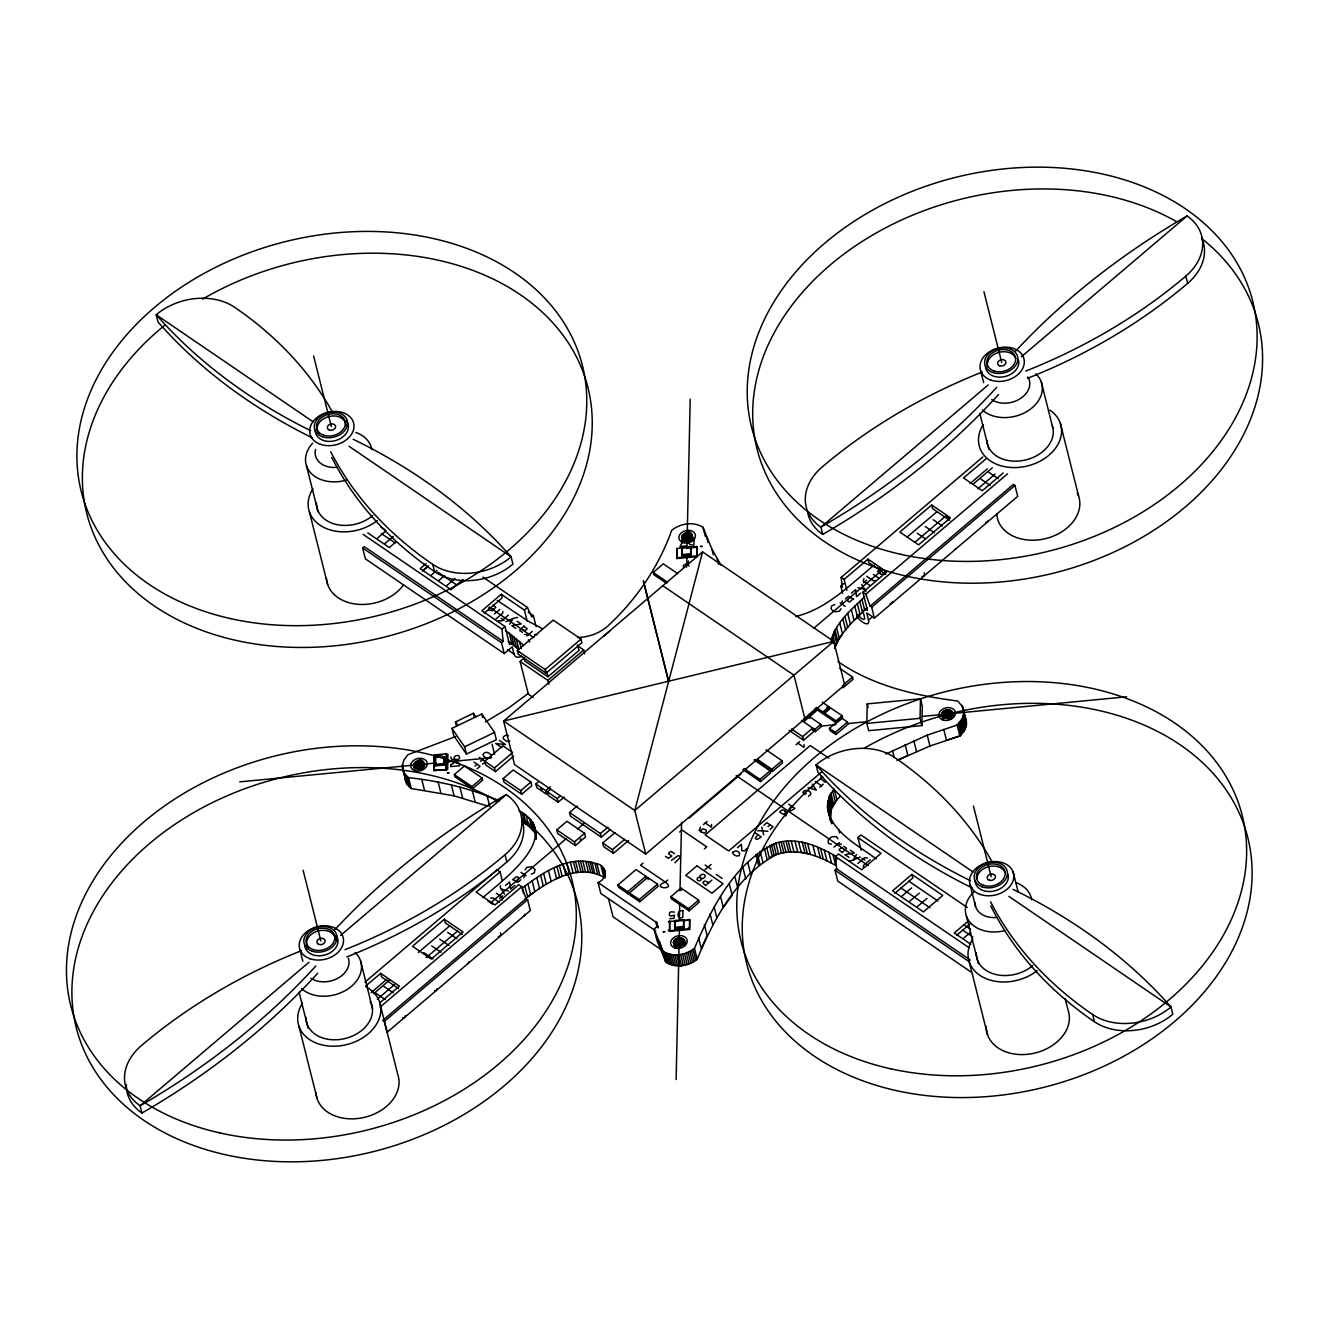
<?xml version="1.0" encoding="UTF-8"?>
<svg xmlns="http://www.w3.org/2000/svg" width="1329" height="1329" viewBox="0 0 1329 1329"><rect width="100%" height="100%" fill="white"/><g stroke="black" fill="none" stroke-linecap="round" stroke-linejoin="round"><path stroke-width="1.5" d="M746.665 848.417L744.838 850.892L741.848 850.71L741.383 844.347L737.445 847.703M676.993 550.04L676.826 548.445L696.761 546.535L696.745 556.635L676.81 558.545L676.826 548.445M450.896 756.882L451.279 758.793L452.956 759.573L458.007 759.44A2.409 1.794 -14.1 0 0 459.734 757.979L458.937 755.786A3.372 2.508 -14.1 0 0 455.149 756.135A2.425 1.811 -14.1 0 0 454.285 757.198L454.236 758.494A2.525 1.877 -14.1 0 0 455.897 759.64M696.761 555.771L696.745 556.635L696.761 546.535M525.121 869.914L526.666 867.472L530.769 866.79A7.791 5.798 -14.1 0 1 534.823 869.565M841.041 608.715L839.496 611.157L835.393 611.838A7.725 5.748 -14.1 0 1 830.99 608.25L831.771 605.891L834.795 604.462M837.868 838.798L836.423 836.622L832.303 836.755A7.708 5.748 -14.1 0 0 828.133 840.31L828.449 843.417L831.406 844.264M418.901 766.8L418.951 764.673M433.902 770.255L434.218 754.955L446.428 753.792L446.311 769.807L433.902 770.255L446.311 769.807M434.085 770.986L434.218 754.955M435.297 764.391L435.43 757.596L444.301 756.733L444.534 764.989L435.663 765.853L435.297 764.391L444.168 763.544L444.534 764.989M435.663 765.853L435.43 757.596M444.168 763.544L444.301 756.733M446.129 769.076L446.428 753.792M677.009 549.176L676.81 558.545L676.843 557.682M669.633 931.347L669.65 921.23L669.633 931.347L689.568 929.436L689.768 920.05L668.637 921.495L668.653 922.359M681.827 554.558L681.96 547.747L690.831 546.9L691.063 555.157L682.192 556.004L681.827 554.558L690.698 553.695L691.063 555.157M674.65 927.343L674.783 920.548L683.654 919.685L683.887 927.941L675.016 928.805L674.65 927.343L683.521 926.496L683.887 927.941M682.192 556.004L681.96 547.747M675.016 928.805L674.783 920.548M676.129 1079.547L679.451 928.074M679.385 919.818L679.717 903.222M679.966 890.779L681.594 822.269M686.545 567.184L686.993 556.751M686.927 548.512L690.2 399.115M690.698 553.695L690.831 546.9M683.521 926.496L683.654 919.685M689.568 929.436L689.585 919.319M866.84 723.408L867.239 703.888L920.465 698.788L922.293 706.048L921.894 725.584L868.668 730.684L866.84 723.408L920.067 718.308L921.894 725.584M920.067 718.308L920.465 698.788M947.162 714.022L947.195 711.912M528.311 639.847L529.756 642.007M668.487 929.984L668.47 930.865L689.386 928.705M696.911 548.129L696.944 547.266L686.977 548.212M674.517 853.683L671.278 851.474A3.356 2.508 -14.1 0 0 668.553 853.799L671.793 856.009L668.47 858.384L665.53 856.374M827.452 806.088L829.279 796.37L834.197 788.878L836.938 799.776L831.439 809.079L830.426 820.923L827.452 806.088L830.21 818.598M482.909 897.623C502.727 879.964 564.875 835.725 518.958 810.723M688.555 920.449L688.605 919.568M885.795 754.041L927.227 735.136L957.129 725.053L962.395 718.358L963.857 712.41L962.628 706.712L957.661 700.998C916.03 695.748 872.754 685.897 837.918 661.493M905.115 744.456L907.857 755.354L897.025 760.487L929.968 746.018L959.87 735.95L964.372 730.668L966.465 724.787L963.176 708.075M488.025 806.171L454.119 795.838L411.242 788.529L406.275 782.814L402.322 766.235L403.767 760.288L407.721 754.806L455.83 736.482M963.442 715.384L966.183 726.282L966.299 720.384L963.791 715.068M413.402 765.188C426.742 747.347 426.991 780.572 413.402 765.188L414.316 768.827M681.627 537.215C694.967 519.373 695.217 552.582 681.627 537.215L682.541 540.853M684.302 940.4C685.664 946.431 674.119 948.889 673.388 942.543C674.301 935.766 686.279 936.33 685.216 944.022M952.528 712.41C953.89 718.457 942.344 720.899 941.613 714.553C942.527 707.776 954.504 708.357 953.441 716.049M831.14 640.561C835.725 622.271 851.54 609.513 864.581 596.937M687.608 564.958L688.588 560.971M702.609 551.9L634.78 810.491L645.728 854.065L844.712 684.95L833.765 641.375L702.609 551.9L503.625 721.032L514.572 764.607L645.728 854.065M839.778 623.035L842.52 633.933L837.752 640.811L834.546 648.502C840.576 631.856 854.73 619.679 867.305 607.835M523.593 893.553L522.214 888.104C542.564 872.804 568.197 854.796 594.91 863.318C606.522 864.199 608.665 878.369 598.033 882.522L656.509 922.509L657.24 925.964L654.184 929.37L663.121 951.298C672.707 957.378 685.914 955.318 694.469 948.325C711.513 908.421 734.572 862.072 775.854 843.101C796.769 836.672 817.966 845.942 835.908 856.225L836.805 859.846M520.802 879.765L517.762 882.34L512.629 879.416M847.553 600.376L847.919 599.479M488.707 608.184L488.69 609.895L492.394 610.692L495.817 607.22L492.876 605.21M845.36 598.881L848.4 596.289L853.55 599.213M500.584 885.695L500.169 887.191L504.505 894.201M832.618 790.705L835.343 801.603L832.02 807.268L829.279 796.37M711.53 824.462L711.48 827.203L705.3 823M804.062 744.639L803.995 747.396L797.815 743.177M512.977 879.665L516.4 876.758A2.459 1.827 -14.1 0 1 518.609 878.27L515.918 881.675M853.185 598.964L849.763 601.887A2.459 1.844 -14.1 0 1 847.553 600.376M885.031 571.902L883.087 574.095L880.861 574.311L877.589 571.487L879.482 569.31M849.829 597.867L850.244 596.97M832.967 854.597L835.692 865.495C817.95 855.311 796.619 847.603 776.302 854.613C736.93 875.578 713.69 919.386 697.193 959.222C688.655 966.216 675.448 968.276 665.862 962.196L656.908 940.267L654.184 929.37M683.903 539.358L679.966 546.518L685.88 545.937M509.638 624.198L513.094 618.434L517.612 617.42M848.567 861.209L853.068 860.212L856.524 854.447M879.399 573.314L881.443 570.822M836.938 799.776L840.377 796.254M857.288 603.532L860.029 614.43L854.049 620.46L851.324 609.562M943.756 729.339L946.497 740.236L959.87 735.934L961.183 734.738L958.442 723.84M528.527 693.273L508.509 708.041L485.367 721.929M504.272 653.602L365.392 558.878L362.667 547.997L364.262 546.634L503.126 641.359L501.531 642.721L504.272 653.602L512.23 646.841L514.057 654.101A11.23 6.246 -55.7 0 0 521.716 656.111M377.436 538.145L385.609 531.185M385.128 543.395L393.301 536.434M396.225 541.7L389.314 547.581L367.817 532.912M426.127 563.562L420.18 568.629L451.029 589.677L462.941 579.56M423.702 569.726L427.805 566.254M422.572 570.988L428.536 565.938M431.443 574.975L436.892 570.357M439.118 580.241L444.584 575.607M446.86 585.491L455.033 578.547M527.131 620.959L524.39 610.061L501.249 594.279L481.895 610.725L505.037 626.524L509.588 644.665L512.446 642.256M484.288 613.101L502.163 597.917L501.249 594.279M494.571 613.915L499.87 609.413M495.933 618.949L502.761 613.134L502.811 611.423M508.309 615.177L501.498 620.975L498.491 620.693M503.126 641.359L501.98 629.115L505.037 626.524M524.39 610.061L527.447 607.469L482.876 577.068M528.228 612.154L533.361 615.659L531.783 617.005L527.447 607.469M524.108 625.942L519.556 630.378L522.513 632.388M526.915 635.976L532.198 631.474M517.363 650.579L553.196 620.128L580.989 639.083L581.886 642.721L546.069 673.172L518.277 654.2L517.363 650.579L545.156 669.534L546.069 673.172M533.211 697.492L528.311 694.153L520.104 661.477L524.772 657.506M666.577 583.381L653.752 574.626L653.203 572.45L663.321 563.861L677.757 573.696M545.156 669.534L580.989 639.083M523.892 657.39L524.805 661.011L547.963 676.81L579.012 650.429L577.65 644.98M548.86 684.269L547.897 680.431L583.713 649.981L577.185 645.512M603.798 636.242L609.861 631.092M454.335 774.574L464.436 765.969L482.078 777.997L482.626 780.173L472.509 788.778L454.883 776.751L454.335 774.574L471.961 786.602L472.509 788.778M474.985 766.052L477.111 764.258M480.433 761.417L482.577 759.607M495.435 771.584L485.633 764.889L484.72 761.251L502.91 745.802L512.712 752.48L494.521 767.946L495.435 771.584L513.625 756.118M477.011 768.843L480.035 766.252L473.872 762.049M482.46 764.192L485.5 761.617L479.337 757.397M471.961 786.602L482.078 777.997M503.126 778.611L513.227 770.023L530.869 782.05L531.783 785.688L521.666 794.277L504.04 782.249L503.126 778.611L520.769 790.655L521.666 794.277M308.993 962.262L140.126 1105.778L141.954 1113.037A667.706 497.76 -14.1 0 0 317.731 973.193M340.556 935.433L506.266 794.592A56.167 41.88 -14.1 0 1 505.037 854.73L506.864 861.989A472.393 352.168 -14.1 0 1 346.786 956.946M988.195 384.961L820.923 527.148L822.734 534.408A667.706 497.76 -14.1 0 0 998.528 394.563M1021.336 356.803L1187.046 215.962A56.167 41.88 -14.1 0 1 1185.833 276.1L1187.644 283.359A472.393 352.168 -14.1 0 1 1027.566 378.316M520.769 790.655L530.869 782.05M535.869 783.977L545.671 790.672L546.584 794.293L536.783 787.615L535.869 783.977L538.893 781.402M545.671 790.672L550.223 786.801M564.21 797.035L558.147 802.184L548.345 795.506L547.432 791.868L550.472 789.293M558.147 802.184L557.233 798.563L560.273 795.988M364.827 982.247L497.079 869.847L500.053 871.857L502.329 880.944M843.965 583.514L840.808 586.189L842.353 587.235L841.157 577.401L982.862 456.96M610.393 829.446L601.306 837.17L570.457 816.122L569.543 812.501L577.118 806.055M365.724 986.018L380.659 973.343L399.414 986.135L380.011 1002.631M444.335 919.219L412.488 946.281L431.244 959.073L463.09 932.011L444.335 919.219L445.248 922.858L462.293 934.486M500.053 871.857L476.164 892.158L494.92 904.949L518.808 884.665L521.765 886.676L526.051 898.62L527.596 899.683L530.321 910.564L387.055 1032.351L384.314 1021.453L382.785 1020.406L526.051 898.62M846.855 590.309L844.131 579.411L868.003 559.127L886.759 571.919L862.886 592.219L867.438 610.376L864.681 608.483M931.679 505.003L899.833 532.065L918.605 544.857L950.434 517.795L931.679 505.003L932.593 508.625L949.637 520.27M985.902 458.92L963.508 477.942L982.281 490.733L1003.162 472.974M556.834 829.877L566.951 821.289L584.577 833.316L585.491 836.954L575.391 845.543L557.748 833.516L556.834 829.877L574.477 841.905L575.391 845.543M371.123 992.63L386.872 979.257M418.353 952.494L449.85 925.732M874.067 565.174C850.178 584.511 826.821 609.114 795.789 616.457M907.126 537.066L937.045 511.632M970.104 483.54L987.414 468.821M373.615 993.693L390.028 979.739M972.894 484.337L992.298 467.841M864 578.48L863.219 580.856L869.831 585.375M505.435 885.529L509.622 881.974L510.569 889.035L514.755 885.479M842.32 600.891L841.523 603.815M851.424 593.166L855.61 589.594L856.557 596.655L860.743 593.099M863.568 582.833L866.591 580.258M377.286 999.225L394.63 984.49M426.144 957.694L457.674 930.915M490.766 902.773L566.42 838.483M577.451 829.097L583.763 823.747M813.88 628.152L881.642 570.556M914.751 542.415L944.703 516.964M977.795 488.823L995.139 474.088M499.554 898.387L502.595 895.812M523.842 877.755L524.656 874.814M502.146 900.165L502.943 897.773L496.332 893.271M380.077 1007.116L521.765 886.676M574.477 841.905L584.577 833.316M870.13 606.174L1013.396 484.404L1014.941 485.467L1017.682 496.348L874.399 618.135L871.674 607.237L870.13 606.174L865.844 594.229L1007.548 473.805M601.306 837.17L600.392 833.549L607.968 827.103M384.314 1021.453L527.596 899.683M871.674 607.237L1014.941 485.467M628.6 840.426L613.433 853.301L603.632 846.623L602.718 842.985L614.845 832.685M856.64 616.274A11.23 4.137 49.6 0 0 865.445 623.583A11.23 4.137 49.6 0 0 868.518 620.128L872.987 616.324M613.433 853.301L612.519 849.68L624.647 839.363M843.882 684.435L852.537 677.076L839.712 668.337M689.286 817.95L741.034 773.976M802.982 721.514L809.045 716.364L820.79 724.371L821.339 726.548L815.275 731.714L811.919 729.422M643.003 863.202L640.611 865.229L665.314 882.074C677.508 890.696 649.183 888.387 665.314 882.074L667.706 880.047M679.651 832.07L682.026 830.044L706.729 846.889L704.337 848.915M639.814 901.793L639.266 899.617L629.464 892.922L630.012 895.115L639.814 901.793L658.021 886.327L657.473 884.15L647.672 877.456L628.235 893.902L618.434 887.207L617.885 885.031L636.093 869.565L645.894 876.26L646.442 878.436M828.98 706.795L829.529 708.972L823.465 714.122L822.917 711.945L828.98 706.795L822.269 702.21M824.262 712.876L836.024 720.883L836.572 723.076L824.811 715.052L824.262 712.876L830.326 707.709L842.088 715.733L842.636 717.909L838.084 721.78M803.58 740.236L802.666 736.615L812.783 728.01L813.697 731.648L803.58 740.236L789.16 730.402M796.005 744.738L799.643 741.632M815.275 731.714L814.727 729.538L820.79 724.371M700.449 827.12L699.187 830.442L703.905 833.183A2.891 2.16 -14.1 0 0 706.33 831.123A2.442 1.811 -14.1 0 0 706.048 830.01L703.091 828.914A2.891 2.16 -14.1 0 0 700.715 831.007L700.948 832.104M703.49 824.545L707.128 821.455M628.235 893.902L627.703 891.709L645.894 876.26M770.089 770.803L770.637 772.98L760.52 781.585L759.972 779.409L770.089 770.803L754.058 759.872M782.017 760.67L782.565 762.846L772.448 771.451L771.9 769.275L782.017 760.67L765.969 749.739M671.411 860.395L678.056 855.627A3.007 2.243 -14.1 0 1 680.415 857.238L674.933 862.787M836.024 720.883L842.088 715.733M829.446 728.342L841.573 718.025L847.453 722.046L848.002 724.222L835.858 734.538L829.977 730.518L829.446 728.342L835.31 732.362L835.858 734.538M835.31 732.362L847.453 722.046M639.266 899.617L657.473 884.15M670.863 896.66L680.98 888.071L698.605 900.098L699.154 902.275L689.053 910.863L671.411 898.836L670.863 896.66L688.505 908.687L689.053 910.863M705.001 869.631L711.081 864.481M821.256 772.265L728.674 850.959L705.151 834.911L810.291 745.552L828.764 758.161M763.859 825.243L766.899 822.668L773.079 826.887L770.039 829.462M821.687 776.103L820.442 778.512L825.442 782.366M808.049 787.698L810.408 788.396L813.448 785.804L812.285 784.093M806.138 793.363L804.925 794.393L802.882 792.549A3.389 2.525 -14.1 0 1 805.308 790.489L807.384 790.506A6.213 4.635 -14.1 0 1 810.624 792.715L810.873 794.293L808.464 796.353M758.012 834.728L755.271 837.951A2.409 1.794 -14.1 0 0 757.314 839.363L761.251 836.921L755.071 832.718M791.619 806.171L788.861 809.394A2.409 1.794 -14.1 0 0 790.921 810.806L794.842 808.381L788.662 804.161M767.996 826.671L770.139 824.877M785.755 816.106L787.001 812.783L783.794 810.125A2.475 1.844 -14.1 0 0 781.402 810.341A2.874 2.143 -14.1 0 0 779.924 812.135L783.113 814.295A2.874 2.143 -14.1 0 0 785.522 812.235L785.256 811.122M819.677 787.266L823.315 784.176M711.929 880.097L705.549 885.513L702.925 882.805A2.442 1.827 -14.1 0 1 705.051 880.994L708.889 882.689M688.505 908.687L698.605 900.098M833.964 847.171L839.263 842.669M970.353 960.07L836.622 868.85L835.476 856.607L838.533 854.015L861.69 869.797L881.044 853.351L857.886 837.552L860.943 834.961L967.246 907.458M842.054 852.703L846.606 848.267L843.666 846.257M971.499 972.313L837.768 881.094L835.027 870.213L836.622 868.85M857.853 863.468L864.664 857.67L867.671 857.953M870.229 859.697L863.401 865.511L863.352 867.222M911.893 874.399L892.54 890.845L923.406 911.893L942.759 895.447L911.893 874.399L912.807 878.02L894.949 893.221M902.026 895.995L911.561 887.888M909.734 901.261L919.269 893.138M917.442 906.528L926.994 898.404M968.093 921.196L954.255 932.941L970.785 944.221M956.664 935.317L970.054 923.921M963.741 938.091L970.552 932.293M524.955 899.002C546.568 882.34 577.766 861.524 604.994 878.02L602.27 867.139M532.132 880.861L534.856 891.759L527.646 896.925L524.905 886.044M773.578 843.716L776.302 854.613L769.275 857.753L766.551 846.855M456.379 725.584L455.465 721.946L473.406 713.291L475.848 716.846M451.926 728.392L481.812 713.955L494.521 732.412L496.348 739.672L466.446 754.091L453.754 735.651L451.926 728.392L464.618 746.832L466.446 754.091M464.618 746.832L494.521 732.412M559.359 865.279L562.101 876.176L556.569 878.619L553.844 867.721M505.95 621.673L513.094 618.434M853.068 860.212L860.212 856.956M875.512 580.54L873.286 580.756L866.658 576.238M528.427 634.681L524.706 634.465M490.65 898.088L492.893 897.889L499.505 902.408M837.752 843.948L841.456 844.164M674.866 954.87L677.591 965.768L681.445 965.668L685.282 965.02L682.558 954.139M446.826 754.357L447.956 754.207L447.64 769.541L446.511 769.607M435.43 770.704L436.56 770.571M684.402 536.949L687.176 536.683M676.627 557.831L696.562 555.904M534.756 634.365L536.982 634.73M436.427 755.487L442.54 754.905M239.735 781.851L435.846 763.012M443.869 762.281L491.531 757.68M821.206 726.099L835.891 724.67M848.018 723.541L866.807 721.713M922.26 716.414L1126.643 696.795M669.733 918.738L673.936 918.339L674.451 915.066L671.045 916.03A2.326 1.728 -14.1 0 1 669.384 914.884L669.417 913.272A2.492 1.861 -14.1 0 1 671.145 911.81L674.501 912.126M673.82 921.578L677.807 921.196M683.787 920.632L689.768 920.05M678.936 942.012L681.694 941.746M531.384 874.183L534.408 872.754L534.823 869.565M435.746 755.404L436.876 755.287M577.982 637.521C589.345 637.089 600.475 633.003 608.815 625.128C636.741 598.98 658.852 566.42 671.71 530.321C680.249 523.327 693.456 521.234 703.024 527.347L711.995 549.276L721.049 565.224M757.497 830.658L767.913 831.256M402.604 769.159L404.249 773.212L408.518 777.631C439.633 781.12 470.582 788.197 499.272 800.955M842.503 848.351L841.407 848.184A2.475 1.844 -14.1 0 0 839.114 850.111L842.436 852.387M701.247 878.386L702.725 878.486A2.974 2.209 -14.1 0 0 705.151 876.409L705.167 875.944A2.857 2.126 -14.1 0 0 702.808 874.349L702.21 874.399A2.874 2.143 -14.1 0 0 699.785 876.476L701.513 879.516L699.403 880.845A2.874 2.143 -14.1 0 1 697.061 879.25L697.659 877.804A2.525 1.877 -14.1 0 1 700.067 877.589M523.726 626.258L527.048 628.517A2.459 1.844 -14.1 0 1 524.772 630.461L520.702 628.833M844.347 849.613L845.46 849.812M501.249 889.084L508.309 890.962M857.869 587.684L864.897 589.561L865.993 591.455M810.408 788.396L816.338 790.107L813.448 785.804M489.471 607.536L493.906 609.413M541.9 628.484L527.663 620.859L497.279 600.426M521.699 821.621L528.792 826.123L536.036 834.014L533.311 823.116M988.892 472.343L998.145 478.656M980.935 479.104L990.171 485.417M945.75 516.084L948.84 518.194M933.174 519.705L942.427 526.002M925.2 526.467L934.453 532.779M917.243 533.228L924.951 538.494M885.961 574.394L868.917 562.748L868.003 559.127M873.419 574.46L878.552 577.965M841.157 577.401L844.131 579.411M862.886 592.219L865.844 594.229M874.399 618.135L866.691 612.868L868.518 620.128M840.044 602.818L845.178 606.323M689.07 565.955C687.874 563.23 682.076 563.928 683.388 567.184M653.203 572.45L667.64 582.301M662.822 585.74L793.961 675.198L804.909 718.773M826.92 707.194L829.529 708.972M816.189 707.36L822.917 711.945M815.059 708.39L823.465 714.122M801.57 720.351L814.727 729.538M791.453 728.957L802.666 736.615M313.179 421.841L156.207 314.774L158.035 322.033A667.706 497.76 -14.1 0 0 312.398 437.872M349.012 446.278L511.1 556.851L512.928 564.111A56.167 41.88 -14.1 0 1 434.55 571.62A472.393 352.168 -14.1 0 1 331.735 457.409M973.044 871.957L816.072 764.889L817.9 772.149A667.706 497.76 -14.1 0 0 972.263 887.988M1008.877 896.394L1170.965 1006.967L1172.793 1014.226A56.167 41.88 -14.1 0 1 1094.415 1021.735A472.393 352.168 -14.1 0 1 990.786 905.929M815.308 781.518L821.488 785.721M757.464 759.424L771.9 769.275M754.806 759.424L772.448 771.451M743.941 768.461L759.972 779.409M876.16 858.883C858.418 845.543 833.632 833.333 827.685 810.025M908.737 881.094L937.875 900.979M742.878 769.557L760.52 781.585M380.808 526.948L385.759 530.337M963.94 924.718L970.552 929.237M517.131 621.191L521.184 623.949L511.831 625.693L515.901 628.451M850.278 850.178L854.331 852.952L844.978 854.68L849.032 857.454M862.056 858.218L864.996 860.228M381.307 533.527L395.029 542.88M437.889 572.118L456.744 584.976M489.321 607.203L533.893 637.604M736.2 775.604L868.202 865.644M900.78 887.872L929.918 907.757M962.495 929.968L972.778 936.978M501.166 618.417L504.123 620.427M363.116 534.391L501.98 629.115M835.476 856.607L969.206 947.826M362.667 547.997L501.531 642.721M835.027 870.213L968.758 961.432M507.445 649.599L514.057 654.101M520.104 661.477L547.897 680.431M705.101 865.046L710.982 869.05M716.298 874.449L722.179 878.452M499.339 740.403L505.518 744.605L495.717 743.492L501.88 747.695M547.432 791.868L557.233 798.563M569.543 812.501L600.392 833.549M484.72 761.251L494.521 767.946M602.718 842.985L612.519 849.68M617.885 885.031L627.703 891.709M655.745 930.915L600.774 893.404L598.033 882.522M661.992 950.218L613.051 916.827L608.499 898.686M520.985 872.322L526.118 875.828M487.61 900.68L492.743 904.185M447.657 932.36L456.91 938.673M439.683 939.138L448.936 945.451M431.726 945.899L440.962 952.212M423.785 952.66L433.021 958.957M398.617 988.61L381.573 976.965L380.659 973.343M383.981 986.483L393.218 992.796M376.007 993.261L385.244 999.574M505.352 630.328L522.928 644.598M508.093 641.226L518.908 649.399L516.167 638.518M455.465 721.946L457.907 725.501M861.674 584.444L864.897 589.561M536.036 834.014L532.48 821.687M964.655 716.314L965.369 717.61M1060.343 423.353L1078.583 495.983M1041.338 382.204L1052.867 428.054M983.925 291.666L1001.667 362.335M980.652 370.741L983.643 382.636M979.838 413.535L988.859 449.418M990.587 901.859A472.393 352.168 -14.1 0 0 1092.588 1014.476L1094.415 1021.735M1065.177 998.577L1068.134 1010.356A42.129 31.398 -14.1 0 1 1032.6 1053.548A42.129 31.398 -14.1 0 1 986.251 1026.437M1013.196 872.206L1018.18 892.008M962.628 706.712L966.515 721.83M961.93 705.433L966.582 723.292M963.724 713.889L966.465 724.787M962.993 716.879L965.734 727.777M962.395 718.358L965.136 729.239M961.631 719.786L964.372 730.668M960.701 721.198L963.442 732.096M959.638 722.544L962.379 733.442M957.129 725.053L959.87 735.95M951.996 711.447L952.91 715.068M951.132 710.65L952.511 716.098M950.002 710.085L951.83 717.344M973.459 806.038L991.201 876.708M948.673 709.786L950.949 718.856M947.245 709.786L949.521 718.856M945.799 710.068L948.092 719.139M944.454 710.616L946.281 717.876M943.291 711.397L945.118 718.657M942.394 712.361L943.773 717.81M941.829 713.44L943.191 718.889M941.613 714.553L942.527 718.192M970.203 885.114L975.669 906.91M927.227 735.136L929.968 746.018M966.382 915.947L978.393 963.791M913.804 740.635L916.545 751.516M969.256 961.93L987.497 1034.56M861.94 599.246L864.681 610.144M862.82 610.161L864.73 618.317A5.565 2.043 49.6 0 1 862.189 618.766A5.565 2.043 49.6 0 1 857.936 614.397M859.697 601.273L862.421 612.171M892.49 750.453L894.301 757.713M854.746 606.057L857.487 616.955M847.719 613.466L850.46 624.364M840.808 586.189L842.636 593.448M867.239 703.888L868.153 707.526M844.995 616.59L847.736 627.487M842.918 619.081L845.659 629.979M852.537 677.076L853.085 679.269L842.985 687.841L842.436 685.664M836.556 627.438L839.297 638.335M835.011 629.913L837.752 640.811M833.964 631.89L836.705 642.787M832.735 634.83L835.459 645.711M831.821 637.604L833.183 643.053M857.886 837.552L861.092 850.261M830.907 793.081L833.648 803.979M830.027 794.676L832.768 805.573M838.649 829.329L839.563 832.951M809.045 716.364L809.594 718.54M828.715 798.181L831.439 809.079M828.1 800.457L830.841 811.354M827.768 802.267L830.293 814.876L827.552 803.979M831.14 819.976L832.054 823.598M827.485 807.716L831.539 823.631M828.864 852.421L831.605 863.302M824.279 850.161L827.02 861.059M820.574 848.467L823.315 859.365M817.617 847.204L820.358 858.085M812.899 845.31L815.624 856.192M807.6 843.4L810.341 854.298L807.301 853.451L804.577 842.553M802.151 842.005L804.892 852.902L801.221 852.354L798.48 841.456M794.958 841.141L797.699 852.039L793.961 851.906L791.22 841.024M717.261 558.994L718.64 564.443M788.18 841.107L790.921 852.005M786.054 841.274L788.795 852.171M711.995 549.276L713.357 554.725M706.729 537.182L708.108 542.631M783.313 841.573L786.054 852.47M703.024 527.347L705.3 536.418M781.103 841.938L783.844 852.819M778.777 842.37L781.518 853.268M775.854 843.101L778.595 853.982M771.451 844.463L774.176 855.361M692.01 534.108L692.924 537.73M691.146 533.311L692.525 538.743M769.524 845.244L772.265 856.142M690.017 532.746L691.844 540.006M688.688 532.447L690.515 539.707M687.259 532.431L689.535 541.518M685.814 532.713L688.106 541.8M764.325 848.267L767.066 859.165M684.468 533.278L686.761 542.348M683.322 534.059L685.133 541.318M682.408 535.022L684.236 542.282M681.843 536.102L683.206 541.551M681.794 538.295L682.707 541.933M760.122 851.241L762.863 862.139M757.264 853.567L760.005 864.465M755.902 854.73L758.643 865.611M747.845 862.787L750.586 873.685M743.027 868.053L745.768 878.951M735.037 877.223L737.778 888.121M729.422 884.35L732.163 895.248L723.292 907.508L720.551 896.626M643.518 580.989L668.686 681.179M643.286 581.039L668.454 681.229M714.105 906.843L716.846 917.741M710.051 913.82L712.793 924.718M704.353 924.585L707.094 935.483L701.33 948.624L698.589 937.726M680.98 888.071L681.511 890.247M694.469 948.325L697.193 959.222L695.781 960.319L693.04 949.421M691.479 950.468L694.22 961.365M689.834 951.431L692.575 962.312M688.09 952.278L690.831 963.176M683.77 939.42L685.133 944.869M682.907 938.623L684.269 944.072M686.296 953.009L689.037 963.907M681.777 938.058L683.604 945.318M680.448 937.759L682.275 945.019M684.452 953.624L687.176 964.522M679.019 937.759L681.295 946.829M677.574 938.041L679.85 947.112M680.631 954.504L683.372 965.402M676.228 938.59L678.521 947.677M675.066 939.37L676.893 946.647M678.704 954.77L681.445 965.651M674.168 940.334L675.996 947.61M673.604 941.414L674.966 946.863M676.76 954.87L679.501 965.768M673.388 942.543L674.301 946.165M672.972 954.72L675.713 965.618L673.886 965.352L671.145 954.471M669.384 954.072L672.125 964.97M667.656 953.541L670.397 964.439M647.672 877.456L648.22 879.648M666.045 952.91L668.786 963.807M664.533 952.162L667.258 963.043M656.975 923.09L658.287 927.742M656.509 922.509L657.656 926.413M656.21 922.226L657.573 927.675M655.895 921.994L657.274 927.443M663.121 951.298L665.862 962.196L659.417 941.464M583.713 649.981L584.677 653.818M604.413 869.332L605.31 872.97M603.964 868.717L605.326 874.166M603.466 868.136L605.293 875.396M602.884 867.604L605.177 876.691M601.107 866.425L603.848 877.323M597.07 864.299L599.811 875.196M533.361 615.659L536.102 626.54M546.601 671.378L547.963 676.81M594.91 863.318L597.651 874.2M591.97 862.272L594.711 873.17M590.093 861.856L592.834 872.754M587.983 861.508L590.724 872.405M585.707 861.325L588.448 872.223M582.816 861.159L585.557 872.057M580.491 861.175L583.232 872.057M578.281 861.242L581.022 872.14M575.557 861.458L578.298 872.356L576.171 872.588L573.43 861.707M519.473 641.375L521.3 648.635M517.081 646.941L518.426 651.509A5.565 3.09 -55.7 0 0 519.041 652.041M513.742 636.458L516.466 647.356M570.374 862.189L573.115 873.087M511.399 634.664L514.14 645.562M509.24 633.053L511.981 643.95M566.603 863.019L569.344 873.917L565.805 874.914L563.064 864.016M556.901 866.292L559.642 877.19M548.445 870.661L551.186 881.542M533.992 824.678L536.384 833.997M535.404 831.987L536.318 835.625M535.421 834.08L536.335 837.702M535.338 835.708L536.251 839.347M530.886 819.628L533.61 830.525M543.627 873.469L546.369 884.366M529.341 818.099L532.082 828.997M526.051 815.225L528.792 826.123M540.621 875.313L543.345 886.194M523.476 813.398L526.218 824.279M522.098 812.451L524.822 823.332M536.816 877.705L539.557 888.603M527.929 883.835L530.653 894.733M481.812 713.955L482.726 717.594M495.651 799.31L496.564 802.932M473.406 713.291L474.32 716.929M330.722 451.744A472.393 352.168 -14.1 0 0 432.722 564.36L434.55 571.62M487.128 795.921L489.869 806.819M472.36 790.722L475.101 801.62M459.917 787.133L462.658 798.031M451.378 784.941L454.119 795.838M438.121 782.017L440.846 792.915M423.785 762.082L424.699 765.703M422.921 761.284L424.3 766.733M421.791 760.72L423.619 767.979M420.462 760.421L422.738 769.491M419.034 760.421L421.31 769.491M417.588 760.703L419.881 769.773M421.758 779.359L424.499 790.257M416.243 761.251L418.535 770.322M313.594 355.923L331.336 426.592M415.08 762.032L416.907 769.292M414.183 762.996L415.562 768.444M413.618 764.075L414.98 769.524M408.518 777.631L411.242 788.529M407.272 776.684L410.013 787.565M406.126 775.604L408.867 786.502M405.112 774.458L407.853 785.356M402.438 764.74L403.351 768.378M404.249 773.212L406.973 784.11L402.388 767.713M402.322 766.235L404.597 775.305M306.517 465.831L318.03 511.682M309.391 511.815L327.632 584.444M379.562 1001.983L397.803 1074.613A42.129 31.398 -14.1 0 1 363.614 1117.539A42.129 31.398 -14.1 0 1 315.97 1092.77M360.558 960.834L372.569 1008.678M303.128 870.296L320.87 940.965M299.872 949.371L302.846 961.266M299.058 992.165L308.062 1028.048M298.925 1026.187L317.166 1098.817M761.75 827.053L763.677 834.861M492.112 744.29L494.587 754.34M688.405 928.074L688.405 928.954M509.755 741.001A2.957 2.193 -14.1 0 1 508.874 741.316L507.661 741.416A9.585 7.143 -14.1 0 1 503.259 738.426L503.276 737.495A2.957 2.193 -14.1 0 1 505.701 735.435L506.914 735.319A9.868 7.359 -14.1 0 1 508.376 735.867M542.099 789.659A3.339 2.492 -14.1 0 1 540.621 788.645M580.956 838.765A6.379 4.751 -14.1 0 1 580.025 839.994M332.35 411.957A472.393 352.168 -14.1 0 0 234.585 307.265A56.167 41.88 -14.1 0 0 156.207 314.774A667.706 497.76 -14.1 0 0 310.571 430.613M202.506 299.175A258.374 192.622 -14.1 0 1 591.073 404.232A258.374 192.622 -14.1 0 1 246.38 642.505A258.374 192.622 -14.1 0 1 164.397 325.522M432.722 564.36A56.167 41.88 -14.1 0 0 511.1 556.851A667.706 497.76 -14.1 0 0 353.198 439.284M346.354 420.795A16.845 12.559 -14.1 0 1 335.888 440.464A16.845 12.559 -14.1 0 1 315.206 430.147M336.951 467.343A22.46 16.745 -14.1 0 1 315.538 449.468M318.877 433.819A14.602 10.881 -14.1 0 1 327.947 416.774A14.602 10.881 -14.1 0 1 345.872 425.712M346.869 479.968A33.707 25.118 -14.1 0 1 310.82 472.974A33.707 25.118 -14.1 0 1 312.697 443.138M355.84 432.457A33.707 25.118 -14.1 0 1 371.788 449.651M403.617 584.843A42.129 31.398 -14.1 0 1 357.866 604.296A42.129 31.398 -14.1 0 1 326.436 578.397M372.851 515.502A33.707 25.118 -14.1 0 1 336.503 524.506A33.707 25.118 -14.1 0 1 316.452 502.91M377.32 520.536A42.129 31.398 -14.1 0 1 324.027 527.513A42.129 31.398 -14.1 0 1 312.979 488.773M301.434 950.684A472.393 352.168 -14.1 0 0 141.356 1045.641A56.167 41.88 -14.1 0 0 140.126 1105.778A667.706 497.76 -14.1 0 0 315.903 965.934M141.954 1113.037A56.167 41.88 -14.1 0 1 126.321 1084.53M522.662 818.598A258.374 192.622 -14.1 0 1 382.785 1149.12A258.374 192.622 -14.1 0 1 79.973 942.56A258.374 192.622 -14.1 0 1 496.132 800.507M505.037 854.73A472.393 352.168 -14.1 0 1 344.959 949.687M334.626 929.935A667.706 497.76 -14.1 0 1 506.266 794.592M522.048 819.544A56.167 41.88 -14.1 0 1 506.864 861.989M335.888 935.167A16.845 12.559 -14.1 0 1 325.422 954.837A16.845 12.559 -14.1 0 1 304.74 944.52M348.348 958.259A22.46 16.745 -14.1 0 1 337.632 978.377A22.46 16.745 -14.1 0 1 310.92 978.244M308.411 948.192A14.602 10.881 -14.1 0 1 317.498 931.147A14.602 10.881 -14.1 0 1 335.406 940.085M354.993 952.461A33.707 25.118 -14.1 0 1 348.132 988.826A33.707 25.118 -14.1 0 1 301.6 988.577M404.082 1017.649A11.23 4.137 49.6 0 1 402.77 1017.698M405.262 1015.755A11.23 4.137 49.6 0 1 404.93 1016.967M437.091 988.693A11.23 4.137 49.6 0 1 434.6 990.653M468.938 961.631A11.23 4.137 49.6 0 1 467.758 963.525M500.551 932.875A11.23 4.137 49.6 0 1 498.275 936.53M524.639 914.269A11.23 4.137 49.6 0 1 523.46 916.163M370.16 1001.385A33.707 25.118 -14.1 0 1 345.224 1038.497A33.707 25.118 -14.1 0 1 306.002 1017.283M365.907 986.799A42.129 31.398 -14.1 0 1 372.917 1029.128A42.129 31.398 -14.1 0 1 317.282 1043.481A42.129 31.398 -14.1 0 1 302.514 1003.162M1092.588 1014.476A56.167 41.88 -14.1 0 0 1170.965 1006.967A667.706 497.76 -14.1 0 0 1013.063 889.4M864.149 748.26A258.374 192.622 -14.1 0 1 1251.004 854.863A258.374 192.622 -14.1 0 1 906.893 1092.737A258.374 192.622 -14.1 0 1 822.734 776.884M992.215 862.072A472.393 352.168 -14.1 0 0 894.45 757.38A56.167 41.88 -14.1 0 0 816.072 764.889A667.706 497.76 -14.1 0 0 970.436 880.728M1007.831 873.817A16.845 12.559 -14.1 0 1 993.61 891.111A16.845 12.559 -14.1 0 1 975.071 880.263M996.816 917.459A22.46 16.745 -14.1 0 1 975.004 902.574M976.931 878.585A14.602 10.881 -14.1 0 1 989.673 866.425A14.602 10.881 -14.1 0 1 1005.305 873.02M1005.04 930.549A33.707 25.118 -14.1 0 1 969.688 921.911A33.707 25.118 -14.1 0 1 973.974 891.825M1015.705 882.572A33.707 25.118 -14.1 0 1 1031.669 899.766M1032.716 965.618A33.707 25.118 -14.1 0 1 996.368 974.622A33.707 25.118 -14.1 0 1 976.317 953.026M1037.185 970.652A42.129 31.398 -14.1 0 1 983.892 977.629A42.129 31.398 -14.1 0 1 972.845 938.889M1185.833 276.1A472.393 352.168 -14.1 0 1 1025.755 371.057M1015.406 351.305A667.706 497.76 -14.1 0 1 1187.046 215.962M1201.449 237.509A56.167 41.88 -14.1 0 1 1187.644 283.359M1201.914 238.722A258.374 192.622 -14.1 0 1 1065.127 570.058A258.374 192.622 -14.1 0 1 760.57 364.545A258.374 192.622 -14.1 0 1 1176.929 221.86M982.214 372.054A472.393 352.168 -14.1 0 0 822.136 467.011A56.167 41.88 -14.1 0 0 820.923 527.148A667.706 497.76 -14.1 0 0 996.7 387.304M822.734 534.408A56.167 41.88 -14.1 0 1 807.484 511.399M1018.28 359.445A16.845 12.559 -14.1 0 1 1004.076 376.738A16.845 12.559 -14.1 0 1 985.537 365.89M1027.865 376.954A22.46 16.745 -14.1 0 1 1020.057 398.783A22.46 16.745 -14.1 0 1 991.716 399.614M987.812 367.037A14.602 10.881 -14.1 0 1 998.278 352.517A14.602 10.881 -14.1 0 1 1015.771 358.647M1035.789 373.831A33.707 25.118 -14.1 0 1 1028.928 410.196A33.707 25.118 -14.1 0 1 982.397 409.947M892.606 601.539A11.23 4.137 49.6 0 1 890.114 603.482M988.111 520.353A11.23 4.137 49.6 0 1 985.636 522.314M955.95 548.628A11.23 4.137 49.6 0 1 955.102 549.309M924.236 572.766A11.23 4.137 49.6 0 1 921.961 576.421M1077.321 492.943A42.129 31.398 -14.1 0 1 1046.538 538.378A42.129 31.398 -14.1 0 1 996.767 514.14M1052.286 425.778A33.707 25.118 -14.1 0 1 1024.941 460.116A33.707 25.118 -14.1 0 1 986.816 440.298M1049.877 410.096A42.129 31.398 -14.1 0 1 1051.92 452.441A42.129 31.398 -14.1 0 1 996.85 464.369A42.129 31.398 -14.1 0 1 983.31 424.516M483.258 754.507L483.241 755.437A9.585 7.143 -14.1 0 0 487.643 758.427L488.856 758.327A2.99 2.226 -14.1 0 0 491.281 756.267L491.298 755.337A9.868 7.359 -14.1 0 0 486.896 752.33L485.683 752.447A2.99 2.226 -14.1 0 0 483.258 754.507M450.747 764.972L450.714 766.6L459.601 765.753L459.635 764.125L458.372 762.63L454.601 762.348L450.747 764.972M688.904 541.783L689.701 544.608L693.904 545.189L694.037 538.378L690.648 539.042L688.904 541.783M682.94 910.681L682.807 917.492C676.145 920.083 676.677 909.053 682.94 910.681M732.578 852.288L732.86 853.401A7.891 5.881 -14.1 0 0 736.681 856.009L739.074 855.776L739.705 853.434A8.157 6.08 -14.1 0 0 735.901 850.826L732.578 852.288M664.749 931.629L663.271 931.795L664.749 931.629M702.127 546.452L700.649 546.385L702.127 546.452M448.853 772.93L447.391 772.847L448.853 772.93M833.765 641.375L634.78 810.491L503.625 721.032L833.765 641.375M815.624 708.889L803.497 719.205L804.045 721.381L816.172 711.065L815.624 708.889M696.911 865.844L685.764 875.329L711.995 893.221L723.142 883.735L696.911 865.844M405.345 780.04L405.046 777.133L405.345 780.04M942.892 719.953A8.423 6.28 -14.1 0 0 955.468 713.241A8.423 6.28 -14.1 0 0 943.108 708.905A8.423 6.28 -14.1 0 0 942.892 719.953M682.907 542.614A8.423 6.28 -14.1 0 0 695.482 535.886A8.423 6.28 -14.1 0 0 683.123 531.567A8.423 6.28 -14.1 0 0 682.907 542.614M414.681 770.587A8.423 6.28 -14.1 0 0 427.257 763.876A8.423 6.28 -14.1 0 0 414.897 759.54A8.423 6.28 -14.1 0 0 414.681 770.587M674.667 947.926A8.423 6.28 -14.1 0 0 687.243 941.214A8.423 6.28 -14.1 0 0 674.883 936.879A8.423 6.28 -14.1 0 0 674.667 947.926M230.598 618.616A258.374 192.622 -14.1 0 0 585.092 378.782A258.374 192.622 -14.1 0 0 179.797 288.243A258.374 192.622 -14.1 0 0 230.598 618.616M322.382 436.759A16.845 12.559 -14.1 0 0 347.55 423.32A16.845 12.559 -14.1 0 0 322.831 414.665A16.845 12.559 -14.1 0 0 322.382 436.759M323.512 435.181A14.602 10.881 -14.1 0 0 345.324 423.536A14.602 10.881 -14.1 0 0 323.911 416.027A14.602 10.881 -14.1 0 0 323.512 435.181M320.455 444.335A22.46 16.745 -14.1 0 0 353.996 426.426A22.46 16.745 -14.1 0 0 321.053 414.881A22.46 16.745 -14.1 0 0 320.455 444.335M329.326 430.064A4.22 3.14 -14.1 0 0 335.622 426.692A4.22 3.14 -14.1 0 0 329.442 424.532A4.22 3.14 -14.1 0 0 329.326 430.064M220.132 1132.989A258.374 192.622 -14.1 0 0 574.626 893.171A258.374 192.622 -14.1 0 0 169.348 802.616A258.374 192.622 -14.1 0 0 220.132 1132.989M311.916 951.132A16.845 12.559 -14.1 0 0 337.084 937.693A16.845 12.559 -14.1 0 0 312.365 929.037A16.845 12.559 -14.1 0 0 311.916 951.132M313.063 949.554A14.602 10.881 -14.1 0 0 334.858 937.909A14.602 10.881 -14.1 0 0 313.445 930.4A14.602 10.881 -14.1 0 0 313.063 949.554M309.989 958.724A22.46 16.745 -14.1 0 0 343.53 940.799A22.46 16.745 -14.1 0 0 310.587 929.253A22.46 16.745 -14.1 0 0 309.989 958.724M318.877 944.437A4.22 3.14 -14.1 0 0 325.156 941.065A4.22 3.14 -14.1 0 0 318.977 938.905A4.22 3.14 -14.1 0 0 318.877 944.437M890.463 1068.732A258.374 192.622 -14.1 0 0 1244.957 828.897A258.374 192.622 -14.1 0 0 839.662 738.359A258.374 192.622 -14.1 0 0 890.463 1068.732M982.247 886.875A16.845 12.559 -14.1 0 0 1007.415 873.435A16.845 12.559 -14.1 0 0 982.696 864.78A16.845 12.559 -14.1 0 0 982.247 886.875M983.394 885.297A14.602 10.881 -14.1 0 0 1005.189 873.651A14.602 10.881 -14.1 0 0 983.776 866.143A14.602 10.881 -14.1 0 0 983.394 885.297M980.32 894.45A22.46 16.745 -14.1 0 0 1013.861 876.542A22.46 16.745 -14.1 0 0 980.918 864.996A22.46 16.745 -14.1 0 0 980.32 894.45M989.191 880.18A4.22 3.14 -14.1 0 0 995.487 876.808A4.22 3.14 -14.1 0 0 989.308 874.648A4.22 3.14 -14.1 0 0 989.191 880.18M900.929 554.359A258.374 192.622 -14.1 0 0 1255.423 314.524A258.374 192.622 -14.1 0 0 850.128 223.97A258.374 192.622 -14.1 0 0 900.929 554.359M992.713 372.502A16.845 12.559 -14.1 0 0 1017.864 359.063A16.845 12.559 -14.1 0 0 993.162 350.407A16.845 12.559 -14.1 0 0 992.713 372.502M993.843 370.924A14.602 10.881 -14.1 0 0 1015.655 359.279A14.602 10.881 -14.1 0 0 994.242 351.77A14.602 10.881 -14.1 0 0 993.843 370.924M990.769 380.077A22.46 16.745 -14.1 0 0 1024.327 362.169A22.46 16.745 -14.1 0 0 991.368 350.623A22.46 16.745 -14.1 0 0 990.769 380.077M999.657 365.807A4.22 3.14 -14.1 0 0 1005.953 362.435A4.22 3.14 -14.1 0 0 999.773 360.275A4.22 3.14 -14.1 0 0 999.657 365.807"/></g></svg>
